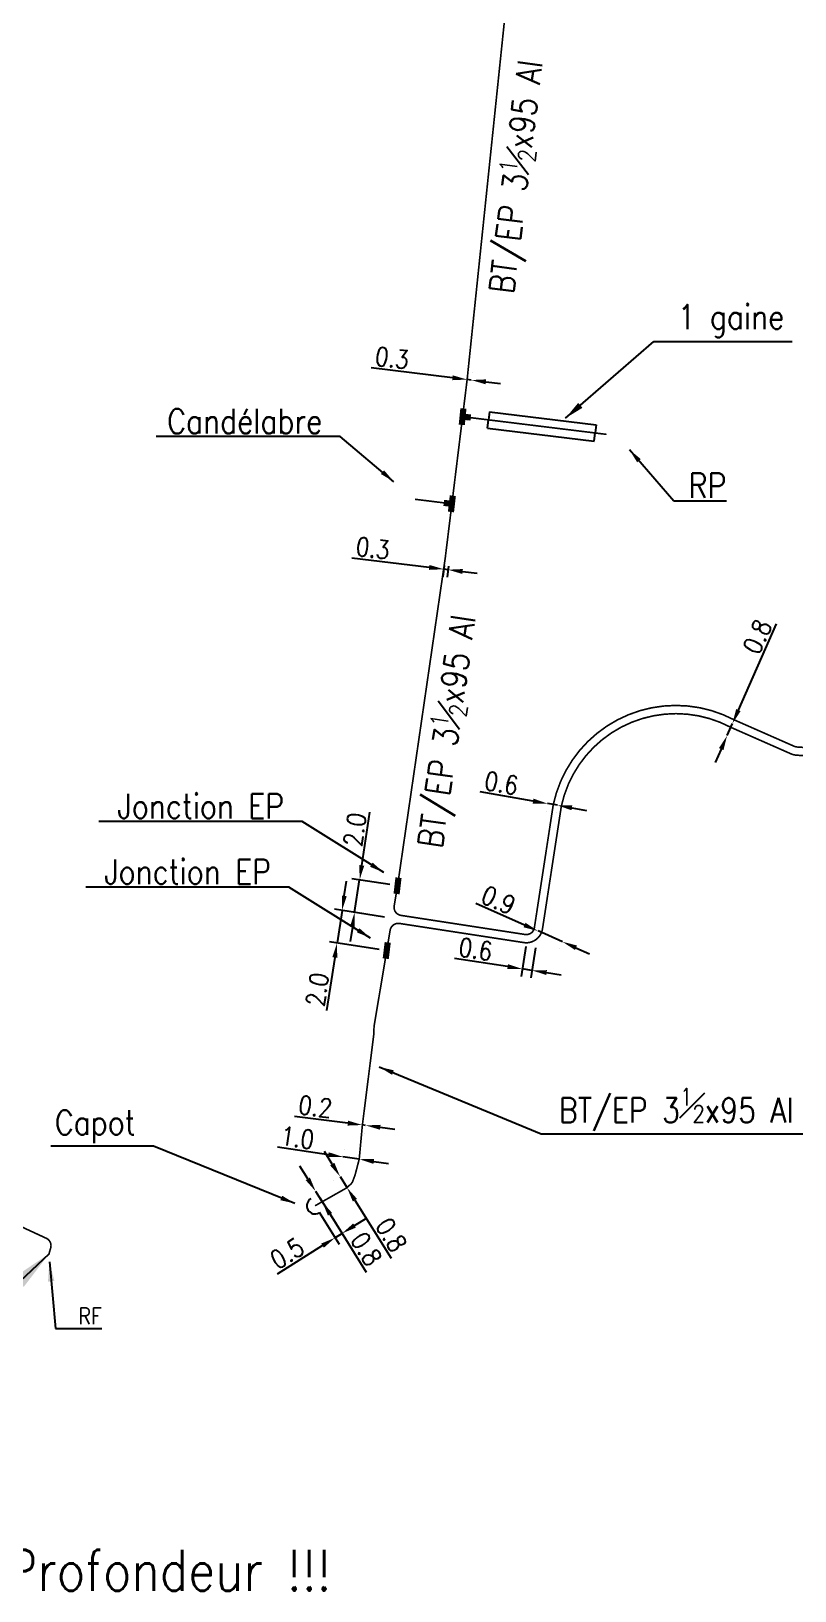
# Model space of a CAD drawing. Header units: millimetres. Extents: x 257011 to 257981, y 142997 to 144000.
# Drawn here: x 257292 to 257338.6, y 143600.2 to 143695.3 of the extents above; entities that cross this region are included whole.
import ezdxf
from ezdxf.enums import TextEntityAlignment as Align

# ---------------------------------------------------------------- set-up
doc = ezdxf.new("R2010")
doc.units = ezdxf.units.MM
doc.header["$PDMODE"] = 34
doc.linetypes.add('E_ST_Cu', pattern=[2000, 1000, 1000])
doc.layers.get('0').update_dxf_attribs({"linetype": 'CONTINUOUS'})
doc.layers.get('DEFPOINTS').update_dxf_attribs({"linetype": 'CONTINUOUS'})
for name, color, linetype in [('E_100', 3, 'CONTINUOUS'), ('E_110', 1, 'CONTINUOUS'), ('E_300', 7, 'CONTINUOUS'), ('E_400', 7, 'CONTINUOUS'), ('E_420', 7, 'CONTINUOUS')]:
    doc.layers.add(name, color=color, linetype=linetype)
doc.styles.get("Standard").update_dxf_attribs({"font": 'romans.shx', "width": 0.85})
doc.dimstyles.get("Standard").update_dxf_attribs({"dimtxt": 1.5, "dimasz": 1.2, "dimexe": 0.625, "dimexo": 0.625, "dimgap": 0.25, "dimtad": 1, "dimdec": 1, "dimzin": 0, "dimdsep": 46, "dimtxsty": 'Standard', "dimcen": -0.5, "dimadec": 0, "dimazin": 0, "dimtfac": 1, "dimtdec": 1, "dimtmove": 0, "dimatfit": 3, "dimfxl": 0, "dimtolj": 1, "dimtzin": 0, "dimarcsym": 0})

# ---------------------------------------------------------------- blocks, each defined once
blk = doc.blocks.new('*D102')
at = {"layer": 'DEFPOINTS', "color": 0, "linetype": 'Continuous', "transparency": 16777216}
for p in [(257312.019, 143643.573), (257314.334, 143643.217), (257314.004, 143641.244)]:
    blk.add_point(p, dxfattribs=at)
at = {"layer": 'E_110', "color": 0, "linetype": 'Continuous', "lineweight": -2, "transparency": 16777216}
for p, q in [((257312.156, 143644.462), (257312.654, 143647.703)), ((257313.871, 143643.288), (257311.556, 143643.644)), ((257311.715, 143641.596), (257312.019, 143643.573)), ((257313.541, 143641.315), (257311.252, 143641.667)), ((257311.579, 143640.706), (257311.442, 143639.817))]:
    blk.add_line(p, q, dxfattribs=at)
at = {"layer": 'E_110', "color": 0, "linetype": 'Continuous', "transparency": 16777216}
for points in [[(257312.008, 143644.485), (257312.304, 143644.439), (257312.019, 143643.573)], [(257311.43, 143640.729), (257311.727, 143640.684), (257311.715, 143641.596)]]:
    blk.add_solid(points, dxfattribs=at)
at = {"layer": 'E_110', "color": 0, "linetype": 'Continuous', "transparency": 16777216, "insert": (257311.732, 143646.641), "char_height": 1.125, "attachment_point": 5, "rotation": 81.26189}
blk.add_mtext('\\A1;2.0', dxfattribs=at)
blk = doc.blocks.new('*D103')
at = {"layer": 'DEFPOINTS', "color": 0, "linetype": 'Continuous', "transparency": 16777216}
for p in [(257310.948, 143641.714), (257314.004, 143641.244), (257313.674, 143639.271)]:
    blk.add_point(p, dxfattribs=at)
at = {"layer": 'E_110', "color": 0, "linetype": 'Continuous', "lineweight": -2, "transparency": 16777216}
for p, q in [((257311.085, 143642.603), (257311.222, 143643.493)), ((257313.541, 143641.315), (257310.485, 143641.785)), ((257310.948, 143641.714), (257310.644, 143639.737)), ((257313.211, 143639.343), (257310.181, 143639.808)), ((257310.507, 143638.848), (257310.009, 143635.607))]:
    blk.add_line(p, q, dxfattribs=at)
at = {"layer": 'E_110', "color": 0, "linetype": 'Continuous', "transparency": 16777216}
for points in [[(257310.937, 143642.626), (257311.233, 143642.581), (257310.948, 143641.714)], [(257310.359, 143638.87), (257310.656, 143638.825), (257310.644, 143639.737)]]:
    blk.add_solid(points, dxfattribs=at)
at = {"layer": 'E_110', "color": 0, "linetype": 'Continuous', "transparency": 16777216, "insert": (257309.449, 143636.896), "char_height": 1.125, "attachment_point": 5, "rotation": 81.26189}
blk.add_mtext('\\A1;2.0', dxfattribs=at)
blk = doc.blocks.new('*D111')
at = {"layer": 'DEFPOINTS', "color": 0, "linetype": 'Continuous', "transparency": 16777216}
for p in [(257309.339, 143624.594), (257309.302, 143623.712), (257310.949, 143622.03)]:
    blk.add_point(p, dxfattribs=at)
at = {"layer": 'E_110', "color": 0, "linetype": 'Continuous', "lineweight": -2, "transparency": 16777216}
for p, q in [((257309.588, 143624.197), (257311.198, 143621.633)), ((257309.551, 143623.315), (257310.775, 143621.367)), ((257311.711, 143622.508), (257312.473, 143622.987)), ((257309.763, 143621.285), (257306.986, 143619.542)), ((257310.949, 143622.03), (257310.525, 143621.764))]:
    blk.add_line(p, q, dxfattribs=at)
at = {"layer": 'E_110', "color": 0, "linetype": 'Continuous', "transparency": 16777216}
for points in [[(257311.631, 143622.635), (257311.791, 143622.381), (257310.949, 143622.03)], [(257309.683, 143621.412), (257309.843, 143621.158), (257310.525, 143621.764)]]:
    blk.add_solid(points, dxfattribs=at)
at = {"layer": 'E_110', "color": 0, "linetype": 'Continuous', "transparency": 16777216, "insert": (257307.595, 143620.81), "char_height": 1.125, "attachment_point": 5, "rotation": 32.11935}
blk.add_mtext('\\A1;0.5', dxfattribs=at)
blk = doc.blocks.new('*D112')
at = {"layer": 'DEFPOINTS', "color": 0, "linetype": 'Continuous', "transparency": 16777216}
for p in [(257309.339, 143624.594), (257309.339, 143624.594), (257309.738, 143623.959)]:
    blk.add_point(p, dxfattribs=at)
at = {"layer": 'E_110', "color": 0, "linetype": 'Continuous', "lineweight": -2, "transparency": 16777216}
for p, q in [((257308.86, 143625.356), (257308.382, 143626.118)), ((257309.339, 143624.594), (257309.738, 143623.959)), ((257310.216, 143623.197), (257312.429, 143619.671))]:
    blk.add_line(p, q, dxfattribs=at)
at = {"layer": 'E_110', "color": 0, "linetype": 'Continuous', "transparency": 16777216}
for points in [[(257308.988, 143625.436), (257308.733, 143625.276), (257309.339, 143624.594)], [(257310.343, 143623.276), (257310.089, 143623.117), (257309.738, 143623.959)]]:
    blk.add_solid(points, dxfattribs=at)
at = {"layer": 'E_110', "color": 0, "linetype": 'Continuous', "transparency": 16777216, "insert": (257312.432, 143621.077), "char_height": 1.125, "attachment_point": 5, "rotation": 302.11935}
blk.add_mtext('\\A1;0.8', dxfattribs=at)
blk = doc.blocks.new('*D113')
at = {"layer": 'DEFPOINTS', "color": 0, "linetype": 'Continuous', "transparency": 16777216}
for p in [(257310.83, 143625.495), (257310.83, 143625.495), (257311.255, 143624.817)]:
    blk.add_point(p, dxfattribs=at)
at = {"layer": 'E_110', "color": 0, "linetype": 'Continuous', "lineweight": -2, "transparency": 16777216}
for p, q in [((257310.351, 143626.257), (257309.873, 143627.019)), ((257310.433, 143625.246), (257310.433, 143625.246)), ((257310.83, 143625.495), (257311.255, 143624.817)), ((257310.858, 143624.568), (257310.858, 143624.568)), ((257311.734, 143624.055), (257313.947, 143620.53))]:
    blk.add_line(p, q, dxfattribs=at)
at = {"layer": 'E_110', "color": 0, "linetype": 'Continuous', "transparency": 16777216}
for points in [[(257310.479, 143626.337), (257310.224, 143626.177), (257310.83, 143625.495)], [(257311.861, 143624.135), (257311.607, 143623.975), (257311.255, 143624.817)]]:
    blk.add_solid(points, dxfattribs=at)
at = {"layer": 'E_110', "color": 0, "linetype": 'Continuous', "transparency": 16777216, "insert": (257313.95, 143621.936), "char_height": 1.125, "attachment_point": 5, "rotation": 302.11935}
blk.add_mtext('\\A1;0.8', dxfattribs=at)
blk = doc.blocks.new('*D114')
at = {"layer": 'DEFPOINTS', "color": 0, "linetype": 'Continuous', "transparency": 16777216}
for p in [(257311.006, 143626.696), (257311.006, 143626.696), (257311.996, 143626.551)]:
    blk.add_point(p, dxfattribs=at)
at = {"layer": 'E_110', "color": 0, "linetype": 'Continuous', "lineweight": -2, "transparency": 16777216}
for p, q in [((257310.116, 143626.827), (257307.007, 143627.283)), ((257311.074, 143627.16), (257311.074, 143627.16)), ((257312.064, 143627.015), (257312.064, 143627.015)), ((257311.996, 143626.551), (257311.006, 143626.696)), ((257312.886, 143626.42), (257313.777, 143626.289))]:
    blk.add_line(p, q, dxfattribs=at)
at = {"layer": 'E_110', "color": 0, "linetype": 'Continuous', "transparency": 16777216}
for points in [[(257310.138, 143626.975), (257310.094, 143626.678), (257311.006, 143626.696)], [(257312.908, 143626.569), (257312.864, 143626.272), (257311.996, 143626.551)]]:
    blk.add_solid(points, dxfattribs=at)
at = {"layer": 'E_110', "color": 0, "linetype": 'Continuous', "transparency": 16777216, "insert": (257308.225, 143627.862), "char_height": 1.125, "attachment_point": 5, "rotation": 351.64792}
blk.add_mtext('\\A1;1.0', dxfattribs=at)
blk = doc.blocks.new('*D115')
at = {"layer": 'DEFPOINTS', "color": 0, "linetype": 'Continuous', "transparency": 16777216}
for p in [(257312.191, 143628.638), (257312.389, 143628.612), (257312.389, 143628.612)]:
    blk.add_point(p, dxfattribs=at)
at = {"layer": 'E_110', "color": 0, "linetype": 'Continuous', "lineweight": -2, "transparency": 16777216}
for p, q in [((257311.298, 143628.751), (257308.046, 143629.165)), ((257312.132, 143628.173), (257312.132, 143628.173)), ((257312.389, 143628.612), (257312.191, 143628.638)), ((257312.33, 143628.147), (257312.33, 143628.147)), ((257313.282, 143628.499), (257314.175, 143628.385))]:
    blk.add_line(p, q, dxfattribs=at)
at = {"layer": 'E_110', "color": 0, "linetype": 'Continuous', "transparency": 16777216}
for points in [[(257311.317, 143628.9), (257311.279, 143628.602), (257312.191, 143628.638)], [(257313.301, 143628.648), (257313.263, 143628.35), (257312.389, 143628.612)]]:
    blk.add_solid(points, dxfattribs=at)
at = {"layer": 'E_110', "color": 0, "linetype": 'Continuous', "transparency": 16777216, "insert": (257309.32, 143629.759), "char_height": 1.125, "attachment_point": 5, "rotation": 352.74771}
blk.add_mtext('\\A1;0.2', dxfattribs=at)
blk = doc.blocks.new('*D116')
at = {"layer": 'DEFPOINTS', "color": 0, "linetype": 'Continuous', "transparency": 16777216}
for p in [(257317.243, 143663.205), (257317.491, 143663.175), (257317.407, 143662.486)]:
    blk.add_point(p, dxfattribs=at)
at = {"layer": 'E_110', "color": 0, "linetype": 'Continuous', "lineweight": -2, "transparency": 16777216}
for p, q in [((257316.266, 143662.625), (257311.554, 143663.197)), ((257317.186, 143662.74), (257317.103, 143662.051)), ((257317.407, 143662.486), (257317.159, 143662.516)), ((257317.435, 143662.71), (257317.351, 143662.021)), ((257318.301, 143662.377), (257319.194, 143662.269))]:
    blk.add_line(p, q, dxfattribs=at)
at = {"layer": 'E_110', "color": 0, "linetype": 'Continuous', "transparency": 16777216}
for points in [[(257316.284, 143662.774), (257316.248, 143662.476), (257317.159, 143662.516)], [(257318.319, 143662.526), (257318.283, 143662.228), (257317.407, 143662.486)]]:
    blk.add_solid(points, dxfattribs=at)
at = {"layer": 'E_110', "color": 0, "linetype": 'Continuous', "transparency": 16777216, "insert": (257312.825, 143663.798), "char_height": 1.125, "attachment_point": 5, "rotation": 353.07279}
blk.add_mtext('\\A1;0.3', dxfattribs=at)
blk = doc.blocks.new('*D117')
at = {"layer": 'DEFPOINTS', "color": 0, "linetype": 'Continuous', "transparency": 16777216}
for p in [(257318.578, 143674.077), (257318.826, 143674.047), (257318.826, 143674.047)]:
    blk.add_point(p, dxfattribs=at)
at = {"layer": 'E_110', "color": 0, "linetype": 'Continuous', "lineweight": -2, "transparency": 16777216}
for p, q in [((257317.684, 143674.185), (257312.726, 143674.788)), ((257318.634, 143674.542), (257318.634, 143674.542)), ((257318.882, 143674.512), (257318.882, 143674.512)), ((257318.826, 143674.047), (257318.578, 143674.077)), ((257319.719, 143673.938), (257320.613, 143673.83))]:
    blk.add_line(p, q, dxfattribs=at)
at = {"layer": 'E_110', "color": 0, "linetype": 'Continuous', "transparency": 16777216}
for points in [[(257317.702, 143674.334), (257317.666, 143674.037), (257318.578, 143674.077)], [(257319.737, 143674.087), (257319.701, 143673.789), (257318.826, 143674.047)]]:
    blk.add_solid(points, dxfattribs=at)
at = {"layer": 'E_110', "color": 0, "linetype": 'Continuous', "transparency": 16777216, "insert": (257313.997, 143675.389), "char_height": 1.125, "attachment_point": 5, "rotation": 353.07279}
blk.add_mtext('\\A1;0.3', dxfattribs=at)
blk = doc.blocks.new('*D118')
at = {"layer": 'DEFPOINTS', "color": 0, "linetype": 'Continuous', "ltscale": 0.5, "transparency": 16777216}
for p in [(257322.219, 143639.982), (257322.812, 143639.89), (257321.938, 143638.155)]:
    blk.add_point(p, dxfattribs=at)
at = {"layer": 'E_110', "color": 0, "linetype": 'Continuous', "lineweight": -2, "ltscale": 0.5, "transparency": 16777216}
for p, q in [((257322.148, 143639.518), (257321.867, 143637.692)), ((257322.741, 143639.427), (257322.46, 143637.601)), ((257321.049, 143638.292), (257317.808, 143638.79)), ((257322.531, 143638.064), (257321.938, 143638.155)), ((257323.421, 143637.927), (257324.31, 143637.791))]:
    blk.add_line(p, q, dxfattribs=at)
at = {"layer": 'E_110', "color": 0, "linetype": 'Continuous', "ltscale": 0.5, "transparency": 16777216}
for points in [[(257321.071, 143638.44), (257321.026, 143638.144), (257321.938, 143638.155)], [(257323.444, 143638.076), (257323.398, 143637.779), (257322.531, 143638.064)]]:
    blk.add_solid(points, dxfattribs=at)
at = {"layer": 'E_110', "color": 0, "linetype": 'Continuous', "ltscale": 0.5, "transparency": 16777216, "insert": (257319.098, 143639.351), "char_height": 1.125, "attachment_point": 5, "rotation": 351.26189}
blk.add_mtext('\\A1;0.6', dxfattribs=at)
blk = doc.blocks.new('*D119')
at = {"layer": 'DEFPOINTS', "color": 0, "linetype": 'Continuous', "ltscale": 0.5, "transparency": 16777216}
for p in [(257322.9, 143640.463), (257324.391, 143639.806), (257324.391, 143639.806)]:
    blk.add_point(p, dxfattribs=at)
at = {"layer": 'E_110', "color": 0, "linetype": 'Continuous', "lineweight": -2, "ltscale": 0.5, "transparency": 16777216}
for p, q in [((257322.076, 143640.825), (257319.118, 143642.129)), ((257324.391, 143639.806), (257322.9, 143640.463)), ((257324.202, 143639.377), (257324.202, 143639.377)), ((257325.214, 143639.443), (257326.038, 143639.08))]:
    blk.add_line(p, q, dxfattribs=at)
at = {"layer": 'E_110', "color": 0, "linetype": 'Continuous', "ltscale": 0.5, "transparency": 16777216}
for points in [[(257322.137, 143640.963), (257322.016, 143640.688), (257322.9, 143640.463)], [(257325.275, 143639.58), (257325.154, 143639.306), (257324.391, 143639.806)]]:
    blk.add_solid(points, dxfattribs=at)
at = {"layer": 'E_110', "color": 0, "linetype": 'Continuous', "ltscale": 0.5, "transparency": 16777216, "insert": (257320.487, 143642.345), "char_height": 1.125, "attachment_point": 5, "rotation": 336.22745}
blk.add_mtext('\\A1;0.9', dxfattribs=at)
blk = doc.blocks.new('*D120')
at = {"layer": 'DEFPOINTS', "color": 0, "linetype": 'Continuous', "ltscale": 0.5, "transparency": 16777216}
for p in [(257323.486, 143648.228), (257323.486, 143648.228), (257324.078, 143648.125)]:
    blk.add_point(p, dxfattribs=at)
at = {"layer": 'E_110', "color": 0, "linetype": 'Continuous', "lineweight": -2, "ltscale": 0.5, "transparency": 16777216}
for p, q in [((257322.6, 143648.382), (257319.369, 143648.943)), ((257323.406, 143647.766), (257323.406, 143647.766)), ((257324.078, 143648.125), (257323.486, 143648.228)), ((257324.964, 143647.971), (257325.851, 143647.817)), ((257323.997, 143647.663), (257323.997, 143647.663))]:
    blk.add_line(p, q, dxfattribs=at)
at = {"layer": 'E_110', "color": 0, "linetype": 'Continuous', "ltscale": 0.5, "transparency": 16777216}
for points in [[(257322.625, 143648.53), (257322.574, 143648.234), (257323.486, 143648.228)], [(257324.99, 143648.119), (257324.939, 143647.823), (257324.078, 143648.125)]]:
    blk.add_solid(points, dxfattribs=at)
at = {"layer": 'E_110', "color": 0, "linetype": 'Continuous', "ltscale": 0.5, "transparency": 16777216, "insert": (257320.67, 143649.478), "char_height": 1.125, "attachment_point": 5, "rotation": 350.14657}
blk.add_mtext('\\A1;0.6', dxfattribs=at)
blk = doc.blocks.new('*D129')
at = {"layer": 'DEFPOINTS', "color": 0, "linetype": 'Continuous', "ltscale": 0.5, "transparency": 16777216}
for p in [(257334.756, 143653.107), (257334.433, 143652.375), (257334.433, 143652.375)]:
    blk.add_point(p, dxfattribs=at)
at = {"layer": 'E_110', "color": 0, "linetype": 'Continuous', "lineweight": -2, "ltscale": 0.5, "transparency": 16777216}
for p, q in [((257335.118, 143653.931), (257337.436, 143659.194)), ((257334.433, 143652.375), (257334.756, 143653.107)), ((257334.071, 143651.551), (257333.708, 143650.727))]:
    blk.add_line(p, q, dxfattribs=at)
at = {"layer": 'E_110', "color": 0, "linetype": 'Continuous', "ltscale": 0.5, "transparency": 16777216}
for points in [[(257334.981, 143653.991), (257335.256, 143653.87), (257334.756, 143653.107)], [(257333.933, 143651.612), (257334.208, 143651.491), (257334.433, 143652.375)]]:
    blk.add_solid(points, dxfattribs=at)
at = {"layer": 'E_110', "color": 0, "linetype": 'Continuous', "ltscale": 0.5, "transparency": 16777216, "insert": (257336.27, 143658.407), "char_height": 1.125, "attachment_point": 5, "rotation": 66.2366}
blk.add_mtext('\\A1;0.8', dxfattribs=at)
blk = doc.blocks.new('E_300_01')
at = {"color": 0, "linetype": 'Continuous'}
for points in [[(-0.5, 0.1875), (-0.5, -0.1875), (0.5, 0.1875), (0.5, -0.1875)], [(-0.1875, 0.5), (0.1875, 0.5), (-0.1875, 0.1875), (0.1875, 0.1875)]]:
    blk.add_solid(points, dxfattribs=at)
at = {"color": 0, "linetype": 'Continuous', "width": 0.75, "flags": 3}
for tag, p in [('DEF_LEG', (0, -4.78125)), ('DEF_TYPE', (0, -6.78125))]:
    blk.add_attdef(tag, text='', height=1.2, dxfattribs=at).set_placement(p, align=Align.MIDDLE)
blk = doc.blocks.new('E_300_02')
at = {"color": 0, "linetype": 'Continuous'}
blk.add_solid([(-0.5, 0.188), (-0.5, -0.188), (0.5, 0.188), (0.5, -0.188)], dxfattribs=at)
at = {"color": 0, "linetype": 'Continuous', "width": 0.75, "flags": 3}
for tag, p in [('DEF_LEG', (0, -4.625)), ('DEF_COUP', (0.042, -6.721)), ('DEF_TYPE', (0, -8.625))]:
    blk.add_attdef(tag, text='', height=1.2, dxfattribs=at).set_placement(p, align=Align.MIDDLE)
blk = doc.blocks.new('E_300_04')
at = {"color": 0, "linetype": 'Continuous'}
blk.add_arc((0, 0), 0.5, 270, 90, dxfattribs=at)
at = {"color": 0, "linetype": 'Continuous', "width": 0.75, "flags": 3}
for tag, p in [('DEF_LEG', (0, -5)), ('DEF_TYPE', (0, -7))]:
    blk.add_attdef(tag, text='', height=1.2, dxfattribs=at).set_placement(p, align=Align.MIDDLE)

msp = doc.modelspace()

# ---------------------------------------------------------------- linework, layer by layer
at = {"layer": 'E_100', "linetype": 'E_ST_Cu', "const_width": 0.1, "flags": 128}
msp.add_lwpolyline([(257293.081, 143620.785), (257293.183, 143621.142, 0.369235), (257292.912, 143621.733), (257288.583, 143623.736), (257270.225, 143632.543), (257259.117, 143637.005, 0.364727), (257258.505, 143636.804), (257255.162, 143631.396), (257250.266, 143622.244), (257242.871, 143609.568), (257239.006, 143602.263, 0.403643), (257239.199, 143601.596), (257240.952, 143600.586)], format="xyb", dxfattribs=at)
at = {"layer": 'E_110', "linetype": 'E_ST_Cu', "const_width": 0.1, "flags": 128}
for points in [[(257388.828, 143611.9), (257378.712, 143616.39, -0.400721), (257378.186, 143617.667), (257382.586, 143628.962, 0.030887), (257382.642, 143629.139, 0.202429), (257381.475, 143636.785, 0.157767), (257374.355, 143643.641), (257373.496, 143644.023), (257372.727, 143644.366), (257372.466, 143644.482), (257371.487, 143644.918), (257370.961, 143645.153), (257370.151, 143645.514), (257369.408, 143645.845), (257368.693, 143646.163), (257367.466, 143646.703, 0.011449), (257367.424, 143646.72), (257366.914, 143646.917, 0.01272), (257366.866, 143646.934), (257366.348, 143647.104, 0.011379), (257366.304, 143647.117), (257365.867, 143647.239, 0.013117), (257365.816, 143647.252), (257365.181, 143647.394), (257364.869, 143647.454), (257364.277, 143647.537), (257363.979, 143647.563), (257363.707, 143647.587, 0.01272), (257363.656, 143647.591), (257363.379, 143647.601, 0.00636), (257363.354, 143647.602), (257362.811, 143647.608, 0.01272), (257362.76, 143647.608), (257362.214, 143647.587, 0.01272), (257362.163, 143647.583), (257361.61, 143647.534), (257361.296, 143647.497), (257360.993, 143647.447), (257360.516, 143647.36), (257360.238, 143647.294), (257359.99, 143647.235, 0.009451), (257359.953, 143647.225), (257359.567, 143647.118, 0.011711), (257359.522, 143647.104), (257359.003, 143646.933, 0.01272), (257358.955, 143646.916), (257358.443, 143646.717, 0.01696), (257358.38, 143646.691), (257357.621, 143646.336), (257357.28, 143646.156), (257357.074, 143646.039), (257356.574, 143645.734), (257356.101, 143645.412, 0.011718), (257356.063, 143645.385), (257355.685, 143645.1, 0.01296), (257355.644, 143645.068), (257355.581, 143645.015, 0.005393), (257355.564, 143645.001), (257355.417, 143644.871, -0.291172), (257354.886, 143644.79), (257340.732, 143651.022), (257339.498, 143651.565, 0.086964), (257339.163, 143651.648), (257338.692, 143651.68, -0.086964), (257338.524, 143651.721), (257334.865, 143653.332, 0.496854), (257323.831, 143648.17), (257322.679, 143640.67, -0.414214), (257322.109, 143640.251), (257314.546, 143641.414, -0.418079), (257314.129, 143641.99), (257314.334, 143643.217), (257317.243, 143663.205), (257317.648, 143666.502), (257318.3, 143671.813), (257318.577, 143674.072, 0.004625), (257318.578, 143674.082), (257322.956, 143716.164, -0.005347), (257322.957, 143716.175), (257324.886, 143731.522), (257326.07, 143738.795), (257326.803, 143741.841, -0.002987), (257326.804, 143741.847), (257329.124, 143751.01, -0.002408), (257329.125, 143751.014), (257339.079, 143788.8, 0.381106), (257338.777, 143789.393, 0.299448)], [(257388.625, 143611.443), (257378.509, 143615.933, -0.400721), (257377.72, 143617.848), (257382.12, 143629.144, 0.030887), (257382.158, 143629.261, 0.202838), (257381.041, 143636.536, 0.157874), (257374.143, 143643.187), (257373.293, 143643.566), (257372.524, 143643.909), (257372.263, 143644.025), (257371.284, 143644.462), (257370.757, 143644.696), (257369.947, 143645.057), (257369.205, 143645.388), (257368.491, 143645.706), (257367.265, 143646.245, 0.011449), (257367.244, 143646.254), (257366.734, 143646.45, 0.01272), (257366.71, 143646.459), (257366.192, 143646.629, 0.011379), (257366.17, 143646.636), (257365.733, 143646.758, 0.013117), (257365.708, 143646.764), (257365.08, 143646.904), (257364.787, 143646.96), (257364.22, 143647.04), (257363.935, 143647.065), (257363.663, 143647.089, 0.01272), (257363.638, 143647.091), (257363.36, 143647.101, 0.00636), (257363.348, 143647.102), (257362.805, 143647.108, 0.01272), (257362.78, 143647.108), (257362.233, 143647.087, 0.01272), (257362.208, 143647.085), (257361.661, 143647.036), (257361.366, 143647.002), (257361.079, 143646.954), (257360.618, 143646.87), (257360.354, 143646.807), (257360.105, 143646.748, 0.009451), (257360.087, 143646.743), (257359.701, 143646.636, 0.011711), (257359.678, 143646.629), (257359.16, 143646.458, 0.01272), (257359.136, 143646.449), (257358.623, 143646.251, 0.01696), (257358.592, 143646.238), (257357.844, 143645.888), (257357.52, 143645.717), (257357.328, 143645.608), (257356.845, 143645.314), (257356.383, 143644.999, 0.011718), (257356.364, 143644.985), (257355.985, 143644.7, 0.01296), (257355.965, 143644.684), (257355.902, 143644.631, 0.005393), (257355.894, 143644.624), (257355.746, 143644.495, -0.291172), (257354.684, 143644.333), (257340.531, 143650.564), (257339.297, 143651.108, 0.086964), (257339.129, 143651.149), (257338.658, 143651.181, -0.086964), (257338.323, 143651.263), (257334.647, 143652.882, 0.496977), (257324.323, 143648.079), (257323.173, 143640.594, -0.414214), (257322.033, 143639.757), (257314.451, 143640.923, 0.410359), (257313.882, 143640.511), (257312.907, 143634.68, 0.034099), (257312.9, 143634.612), (257312.888, 143634.196, -0.023955), (257312.884, 143634.148), (257312.19, 143628.635), (257312, 143626.591, -0.040536), (257311.985, 143626.512), (257311.75, 143625.61, -0.025588), (257311.735, 143625.561), (257311.609, 143625.226, -0.112667), (257311.487, 143625.04), (257311.301, 143624.861, -0.062477), (257311.201, 143624.787), (257309.738, 143623.959), (257309.302, 143623.712)]]:
    msp.add_lwpolyline(points, format="xyb", dxfattribs=at)
for points in [[(257327.078, 143670.735), (257318.3, 143671.813)], [(257317.648, 143666.502), (257315.402, 143666.778)]]:
    msp.add_lwpolyline(points, dxfattribs=at)
at = {"layer": 'E_400', "color": 7, "linetype": 'CONTINUOUS'}
for p, q in [((257319.817, 143671.123), (257319.878, 143671.619)), ((257319.939, 143672.115), (257319.878, 143671.619)), ((257319.939, 143672.115), (257326.436, 143671.318)), ((257319.817, 143671.123), (257326.314, 143670.325)), ((257326.314, 143670.325), (257326.375, 143670.822)), ((257326.436, 143671.318), (257326.375, 143670.822))]:
    msp.add_line(p, q, dxfattribs=at)

# ---------------------------------------------------------------- block references
at = {"layer": 'E_300'}
for name, p, rotation in [('E_300_01', (257318.3, 143671.813), 264.32358952274), ('E_300_01', (257317.648, 143666.502), 83.59180823388309), ('E_300_02', (257314.334, 143643.217), 263.3415900785735), ('E_300_02', (257313.674, 143639.271), 263.0747710043784), ('E_300_04', (257309.302, 143623.712), 209.5012879060222)]:
    msp.add_blockref(name, p, dxfattribs=dict(at, rotation=rotation))

# ---------------------------------------------------------------- texts
at = {"layer": 'E_100', "linetype": 'Continuous', "insert": (257296.303, 143616.989), "char_height": 1, "attachment_point": 6}
msp.add_mtext('RF', dxfattribs=at)
at = {"layer": 'E_110', "linetype": 'Continuous', "char_height": 1.5, "width": 17.28648, "attachment_point": 1}
for insert, rotation in [((257319.608, 143679.465), 82.85431), ((257315.256, 143645.696), 81.75736)]:
    msp.add_mtext('\\A1;BT/EP 3{\\H0.7x;\\S1#2;}x95 Al ', dxfattribs=dict(at, insert=insert, rotation=rotation))
at = {"layer": 'E_110', "linetype": 'Continuous', "char_height": 1.5}
for s, insert, attachment_point in [('\\A1;Candélabre', (257309.744, 143670.785), 9), ('\\A1;RP', (257334.385, 143666.864), 9), ('BT/EP 3{\\H0.6978x;\\S1#2;}x95 Al ', (257324.177, 143628.287), 7)]:
    msp.add_mtext(s, dxfattribs=dict(at, insert=insert, attachment_point=attachment_point))
at = {"layer": 'E_300', "char_height": 1.5, "attachment_point": 9}
for s, insert in [('Jonction EP', (257307.422, 143647.321)), ('Jonction EP', (257306.615, 143643.326)), ('Capot', (257298.356, 143627.539))]:
    msp.add_mtext(s, dxfattribs=dict(at, insert=insert))
at = {"layer": 'E_400', "insert": (257331.416, 143677.648), "char_height": 1.5, "attachment_point": 4}
msp.add_mtext('1 gaine', dxfattribs=at)
at = {"layer": 'E_420', "insert": (257275.705, 143601.493), "char_height": 2.5, "attachment_point": 4}
msp.add_mtext('!!! Faible-Profondeur !!!', dxfattribs=at)

# ---------------------------------------------------------------- dimensions: what is measured, and where the dimension line sits
at = {"layer": 'E_110', "linetype": 'Continuous'}
for base, p1, p2, angle, text, picture, middle in [((257318.826, 143674.047), (257318.578, 143674.077), (257318.826, 143674.047), 173.07279, '0.3', '*D117', (257313.907, 143674.644)), ((257309.339, 143624.594), (257309.738, 143623.959), (257309.339, 143624.594), 302.11935, '0.8', '*D112', (257311.797, 143620.678))]:
    dim = msp.add_linear_dim(base=base, p1=p1, p2=p2, angle=angle, text=text, dimstyle='Standard', override={"dimscale": 0.75}, dxfattribs=at)
    dim.commit()
    dim.dimension.update_dxf_attribs({"geometry": picture, "text_midpoint": middle, "dimtype": 160})
for base, p1, p2, angle, picture, middle in [((257317.407, 143662.486), (257317.243, 143663.205), (257317.491, 143663.175), 173.07279, '*D116', (257312.735, 143663.054)), ((257312.019, 143643.573), (257314.004, 143641.244), (257314.334, 143643.217), 261.26189, '*D102', (257312.473, 143646.527)), ((257310.948, 143641.714), (257313.674, 143639.271), (257314.004, 143641.244), 261.26189, '*D103', (257310.19, 143636.783)), ((257312.389, 143628.612), (257312.191, 143628.638), (257312.389, 143628.612), 172.74771, '*D115', (257309.225, 143629.015)), ((257311.006, 143626.696), (257311.996, 143626.551), (257311.006, 143626.696), 351.64792, '*D114', (257308.116, 143627.12)), ((257310.83, 143625.495), (257311.255, 143624.817), (257310.83, 143625.495), 302.11935, '*D113', (257313.315, 143621.537)), ((257310.949, 143622.03), (257309.302, 143623.712), (257309.339, 143624.594), 212.11935, '*D111', (257307.994, 143620.174))]:
    dim = msp.add_linear_dim(base=base, p1=p1, p2=p2, angle=angle, dimstyle='Standard', override={"dimscale": 0.75}, dxfattribs=at)
    dim.commit()
    dim.dimension.update_dxf_attribs({"geometry": picture, "text_midpoint": middle, "dimtype": 160})
at = {"layer": 'E_110', "linetype": 'Continuous', "ltscale": 0.5}
for base, p1, p2, angle, picture, middle in [((257334.433, 143652.375), (257334.756, 143653.107), (257334.433, 143652.375), 66.2366, '*D129', (257336.956, 143658.105)), ((257323.486, 143648.228), (257324.078, 143648.125), (257323.486, 143648.228), 350.14657, '*D120', (257320.541, 143648.739)), ((257321.938, 143638.155), (257322.812, 143639.89), (257322.219, 143639.982), 351.26189, '*D118', (257318.984, 143638.609))]:
    dim = msp.add_linear_dim(base=base, p1=p1, p2=p2, angle=angle, dimstyle='Standard', override={"dimscale": 0.75}, dxfattribs=at)
    dim.commit()
    dim.dimension.update_dxf_attribs({"geometry": picture, "text_midpoint": middle, "dimtype": 160})
dim = msp.add_linear_dim(base=(257324.391, 143639.806), p1=(257322.9, 143640.463), p2=(257324.391, 143639.806), angle=156.22745, text='0.9', dimstyle='Standard', override={"dimscale": 0.75}, dxfattribs=at)
dim.commit()
dim.dimension.update_dxf_attribs({"geometry": '*D119', "text_midpoint": (257320.185, 143641.658), "dimtype": 160})

# ---------------------------------------------------------------- leaders
at = {"layer": 'E_100', "linetype": 'Continuous', "annotation_type": 0, "has_hookline": 1, "hookline_direction": 0, "text_width": 1.376}
msp.add_leader([(257293.105, 143620.303), (257293.477, 143616.239), (257294.677, 143616.239)], dimstyle='Standard', dxfattribs=at)
at = {"layer": 'E_110', "linetype": 'Continuous', "annotation_type": 0, "has_hookline": 1}
for points, hookline_direction, text_width in [([(257314.106, 143667.852), (257310.832, 143670.598), (257309.932, 143670.598)], 1, 10.139), ([(257328.47, 143669.81), (257331.172, 143666.677), (257332.072, 143666.677)], 0, 2.125), ([(257313.223, 143632.176), (257323.089, 143628.1), (257323.989, 143628.1)], 0, 15.61)]:
    msp.add_leader(points, dimstyle='Standard', override={"dimscale": 0.75}, dxfattribs=dict(at, hookline_direction=hookline_direction, text_width=text_width))
at = {"layer": 'E_300', "annotation_type": 0, "has_hookline": 1, "hookline_direction": 1}
for points, text_width in [([(257313.499, 143644.028), (257308.509, 143647.134), (257307.609, 143647.134)], 11.293), ([(257312.692, 143640.032), (257307.702, 143643.138), (257306.802, 143643.138)], 11.293), ([(257308.08, 143623.852), (257299.444, 143627.351), (257298.544, 143627.351)], 5.161)]:
    msp.add_leader(points, dimstyle='Standard', override={"dimscale": 0.75}, dxfattribs=dict(at, text_width=text_width))
at = {"layer": 'E_400', "annotation_type": 0, "has_hookline": 1, "hookline_direction": 0, "text_width": 6.982}
msp.add_leader([(257324.572, 143671.717), (257329.966, 143676.398), (257331.166, 143676.398)], dimstyle='Standard', dxfattribs=at)
at = {"layer": 'E_420', "annotation_type": 0, "has_hookline": 1, "hookline_direction": 0, "text_width": 38.655}
msp.add_leader([(257259.328, 143636.137), (257272.575, 143601.493), (257275.075, 143601.493)], dimstyle='Standard', override={"dimasz": 2.5, "dimgap": -0.63, "dimtad": 0}, dxfattribs=at)
at = {"layer": 'E_420'}
msp.add_leader([(257293.081, 143620.785), (257272.575, 143601.493)], dimstyle='Standard', override={"dimasz": 2.5, "dimgap": -0.63, "dimtad": 0}, dxfattribs=at)

doc.saveas('drawing.dxf')
